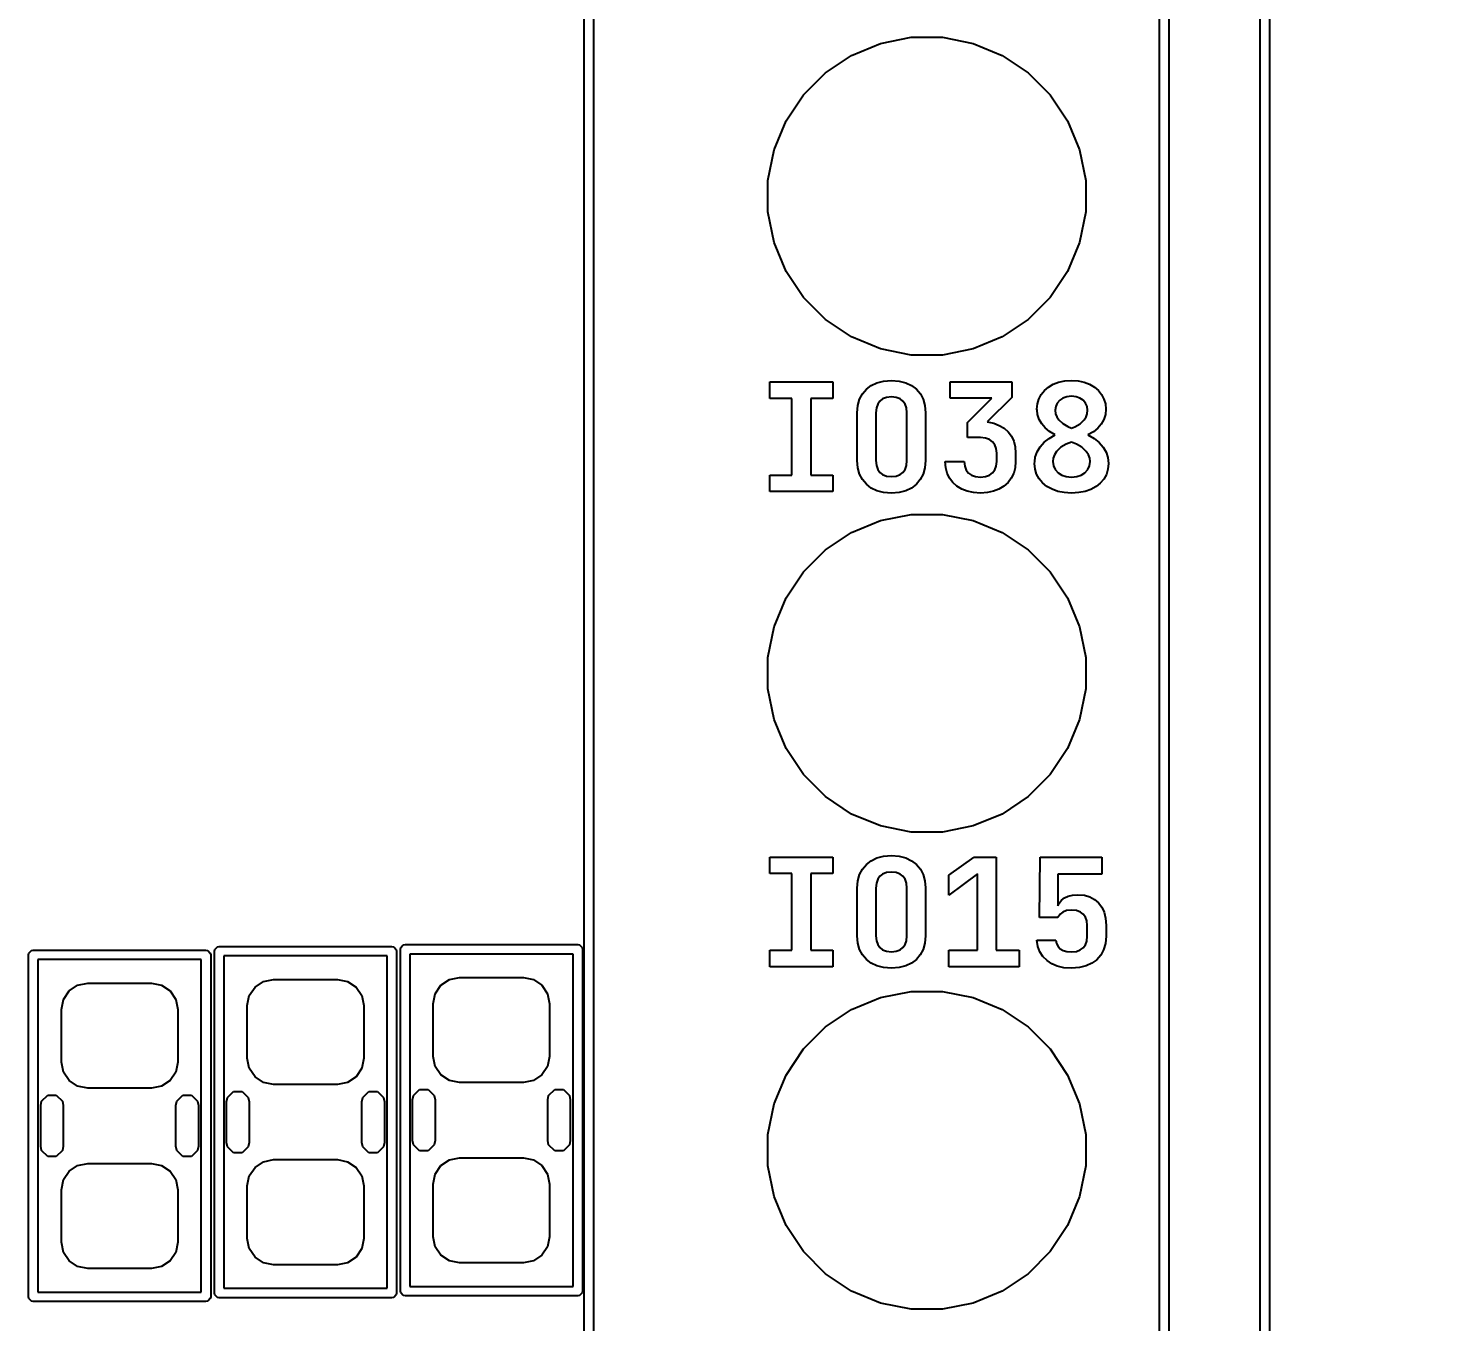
# Model space of a CAD drawing. Extents: x 100 to 191, y -173 to -30.
# Drawn here: x 158.99 to 166.58, y -83.28 to -76.39 of the extents above; entities that cross this region are included whole.
import ezdxf

# ---------------------------------------------------------------- set-up
doc = ezdxf.new("R2010")
doc.units = 0
doc.layers.get('0').update_dxf_attribs({"linetype": 'CONTINUOUS'})
doc.layers.get('Defpoints').update_dxf_attribs({"linetype": 'CONTINUOUS'})
doc.layers.add('BLACK', color=7, linetype='CONTINUOUS')
doc.dimstyles.get("Standard").update_dxf_attribs({"dimtxt": 3, "dimasz": 3, "dimexe": 0.18, "dimexo": 0.0625, "dimgap": 0.09, "dimtad": 0, "dimtih": 1, "dimtoh": 1, "dimzin": 0, "dimdsep": 46, "dimtxsty": 'Standard', "dimcen": 0.09, "dimclrd": 3, "dimclre": 3, "dimclrt": 3, "dimadec": 0, "dimazin": 0, "dimtfac": 1, "dimtofl": 0, "dimtmove": 0, "dimatfit": 3, "dimfxl": 1, "dimtolj": 1, "dimtzin": 0, "dimarcsym": 0})

# ---------------------------------------------------------------- blocks, each defined once
blk = doc.blocks.new('*D14')
at = {"color": 3, "linetype": 'Continuous', "lineweight": -2}
for p, q in [((162.437, -52.4056), (185.143, -52.417)), ((184.9615, -55.4169), (184.9359, -106.5241)), ((184.9087, -160.8113), (184.9343, -109.7041)), ((162.3812, -163.8), (185.0872, -163.8114))]:
    blk.add_line(p, q, dxfattribs=at)
at = {"color": 3, "linetype": 'Continuous'}
for points in [[(184.4615, -55.4166), (185.4615, -55.4171), (184.963, -52.4169)], [(184.4087, -160.8111), (185.4087, -160.8116), (184.9072, -163.8113)]]:
    blk.add_solid(points, dxfattribs=at)
at = {"layer": 'Defpoints', "color": 0, "linetype": 'Continuous'}
for p in [(162.3745, -52.4056), (184.963, -52.4169), (162.3187, -163.8)]:
    blk.add_point(p, dxfattribs=at)
at = {"color": 3, "linetype": 'Continuous', "insert": (184.9351, -108.1141), "char_height": 3, "attachment_point": 5}
blk.add_mtext('\\A1;111.39', dxfattribs=at)

msp = doc.modelspace()

# ---------------------------------------------------------------- linework, layer by layer
at = {"layer": 'BLACK', "linetype": 'Continuous'}
for p, q in [((165.0115, -158.241995), (165.0115, -51.75159)), ((165.0615, -51.75159), (165.0615, -158.242)), ((161.948, -96.86557), (161.948, -55.16557)), ((161.998, -55.19057), (161.998, -96.84057)), ((165.548, -96.84057), (165.548, -55.19057)), ((165.598, -55.16557), (165.598, -96.86557)), ((163.526258, -76.472171), (163.689685, -76.439663)), ((163.689685, -76.439663), (163.856315, -76.439663)), ((163.856315, -76.439663), (164.019742, -76.472171)), ((163.233766, -76.628511), (163.372313, -76.535937)), ((163.372313, -76.535937), (163.526258, -76.472171)), ((164.019742, -76.472171), (164.173687, -76.535937)), ((164.173687, -76.535937), (164.312234, -76.628511)), ((163.115941, -76.746336), (163.233766, -76.628511)), ((164.312234, -76.628511), (164.430059, -76.746336)), ((163.023367, -76.884883), (163.115941, -76.746336)), ((164.430059, -76.746336), (164.522633, -76.884883)), ((162.959601, -77.038828), (163.023367, -76.884883)), ((164.522633, -76.884883), (164.586399, -77.038828)), ((162.927093, -77.202255), (162.959601, -77.038828)), ((164.586399, -77.038828), (164.618907, -77.202255)), ((162.927093, -77.368885), (162.927093, -77.202255)), ((164.618907, -77.202255), (164.618907, -77.368885)), ((162.959601, -77.532312), (162.927093, -77.368885)), ((164.618907, -77.368885), (164.586399, -77.532312)), ((163.023367, -77.686257), (162.959601, -77.532312)), ((164.586399, -77.532312), (164.522633, -77.686257)), ((163.115941, -77.824804), (163.023367, -77.686257)), ((164.522633, -77.686257), (164.430059, -77.824804)), ((163.233766, -77.942629), (163.115941, -77.824804)), ((164.430059, -77.824804), (164.312234, -77.942629)), ((163.372313, -78.035203), (163.233766, -77.942629)), ((164.312234, -77.942629), (164.173687, -78.035203)), ((163.526258, -78.098969), (163.372313, -78.035203)), ((164.173687, -78.035203), (164.019742, -78.098969)), ((163.689685, -78.131477), (163.526258, -78.098969)), ((163.856315, -78.131477), (163.689685, -78.131477)), ((164.019742, -78.098969), (163.856315, -78.131477)), ((162.936455, -78.362714), (162.936455, -78.274741)), ((162.936455, -78.274741), (163.272262, -78.274741)), ((163.272262, -78.274741), (163.272262, -78.362714)), ((163.476697, -78.293636), (163.506894, -78.279104)), ((163.506894, -78.279104), (163.542292, -78.269977)), ((163.542292, -78.269977), (163.583989, -78.266749)), ((163.583989, -78.266749), (163.625667, -78.269976)), ((163.625667, -78.269976), (163.661054, -78.279103)), ((163.661054, -78.279103), (163.691246, -78.293634)), ((163.897287, -78.360306), (163.897287, -78.274741)), ((163.897287, -78.274741), (164.225102, -78.274741)), ((164.225102, -78.274741), (164.225102, -78.357096)), ((164.446449, -78.286745), (164.474831, -78.275886)), ((164.474831, -78.275886), (164.506875, -78.269114)), ((164.506875, -78.269114), (164.543216, -78.266749)), ((164.543216, -78.266749), (164.579557, -78.269122)), ((164.579557, -78.269122), (164.61144, -78.2759)), ((164.61144, -78.2759), (164.639529, -78.286745)), ((163.414482, -78.367141), (163.429709, -78.338417)), ((163.429709, -78.338417), (163.45086, -78.313545)), ((163.45086, -78.313545), (163.476697, -78.293636)), ((163.557687, -78.35743), (163.537648, -78.364929)), ((163.583989, -78.354688), (163.557687, -78.35743)), ((163.610268, -78.357429), (163.583989, -78.354688)), ((163.630296, -78.364928), (163.610268, -78.357429)), ((163.691246, -78.293634), (163.717083, -78.313545)), ((163.717083, -78.313545), (163.738288, -78.338425)), ((163.738288, -78.338425), (163.753522, -78.367035)), ((164.225102, -78.357096), (164.094765, -78.487433)), ((164.369504, -78.365569), (164.3821, -78.341532)), ((164.3821, -78.341532), (164.399099, -78.320269)), ((164.399099, -78.320269), (164.420362, -78.302049)), ((164.420362, -78.302049), (164.446449, -78.286745)), ((164.518419, -78.353236), (164.497924, -78.360372)), ((164.543216, -78.35071), (164.518419, -78.353236)), ((164.567981, -78.353244), (164.543216, -78.35071)), ((164.588314, -78.360386), (164.567981, -78.353244)), ((164.639529, -78.286745), (164.665369, -78.302027)), ((164.665369, -78.302027), (164.686513, -78.320245)), ((164.686513, -78.320245), (164.703494, -78.341532)), ((164.703494, -78.341532), (164.71609, -78.365569)), ((163.053986, -78.362714), (162.936455, -78.362714)), ((163.053986, -78.770476), (163.053986, -78.362714)), ((163.272262, -78.362714), (163.154731, -78.362714)), ((163.154731, -78.362714), (163.154731, -78.770476)), ((163.401692, -78.439451), (163.405017, -78.400473)), ((163.405017, -78.400473), (163.414482, -78.367141)), ((163.504215, -78.413047), (163.501634, -78.439451)), ((163.511297, -78.392578), (163.504215, -78.413047)), ((163.522397, -78.376707), (163.511297, -78.392578)), ((163.537648, -78.364929), (163.522397, -78.376707)), ((163.645546, -78.376707), (163.630296, -78.364928)), ((163.656667, -78.392581), (163.645546, -78.376707)), ((163.66376, -78.41305), (163.656667, -78.392581)), ((163.666344, -78.439451), (163.66376, -78.41305)), ((163.753522, -78.367035), (163.762972, -78.400106)), ((163.762972, -78.400106), (163.766287, -78.438648)), ((164.118774, -78.360306), (163.897287, -78.360306)), ((163.990041, -78.491411), (164.118774, -78.360306)), ((164.359313, -78.420258), (164.361908, -78.391631)), ((164.359874, -78.425876), (164.359313, -78.420258)), ((164.362158, -78.448748), (164.359874, -78.425876)), ((164.361908, -78.391631), (164.369504, -78.365569)), ((164.459571, -78.405085), (164.456848, -78.425876)), ((164.456848, -78.425876), (164.458915, -78.443875)), ((164.467477, -78.387344), (164.459571, -78.405085)), ((164.480822, -78.371892), (164.467477, -78.387344)), ((164.497924, -78.360372), (164.480822, -78.371892)), ((164.605157, -78.371892), (164.588314, -78.360386)), ((164.61827, -78.387316), (164.605157, -78.371892)), ((164.626059, -78.405058), (164.61827, -78.387316)), ((164.628747, -78.425876), (164.626059, -78.405058)), ((164.626684, -78.443884), (164.628747, -78.425876)), ((164.71609, -78.365569), (164.723686, -78.391631)), ((164.726281, -78.420258), (164.723482, -78.448778)), ((164.723686, -78.391631), (164.726281, -78.420258)), ((163.401692, -78.693704), (163.401692, -78.439451)), ((163.501634, -78.439451), (163.501634, -78.693704)), ((163.666344, -78.693704), (163.666344, -78.439451)), ((163.766287, -78.438648), (163.766287, -78.693704)), ((163.990041, -78.571393), (163.990041, -78.491411)), ((164.094765, -78.487433), (164.129343, -78.494753)), ((164.129343, -78.494753), (164.158847, -78.506222)), ((164.158847, -78.506222), (164.18404, -78.521616)), ((164.370512, -78.474672), (164.362158, -78.448748)), ((164.384473, -78.498635), (164.370512, -78.474672)), ((164.402936, -78.519732), (164.384473, -78.498635)), ((164.458915, -78.443875), (164.465081, -78.460662)), ((164.465081, -78.460662), (164.475622, -78.47665)), ((164.475622, -78.47665), (164.496868, -78.496743)), ((164.496868, -78.496743), (164.524023, -78.512209)), ((164.561606, -78.513012), (164.588697, -78.497443)), ((164.588697, -78.497443), (164.609937, -78.477034)), ((164.609937, -78.477034), (164.620513, -78.460802)), ((164.620513, -78.460802), (164.626684, -78.443884)), ((164.701505, -78.499019), (164.68323, -78.520297)), ((164.715255, -78.474838), (164.701505, -78.499019)), ((164.723482, -78.448778), (164.715255, -78.474838)), ((164.058787, -78.571393), (163.990041, -78.571393)), ((164.085128, -78.574085), (164.058787, -78.571393)), ((164.105909, -78.581543), (164.085128, -78.574085)), ((164.122368, -78.593378), (164.105909, -78.581543)), ((164.18404, -78.521616), (164.205491, -78.540999)), ((164.205491, -78.540999), (164.222858, -78.564065)), ((164.222858, -78.564065), (164.235397, -78.590251)), ((164.397644, -78.596008), (164.42408, -78.575096)), ((164.426537, -78.539181), (164.402936, -78.519732)), ((164.42408, -78.575096), (164.456045, -78.556981)), ((164.456045, -78.556981), (164.426537, -78.539181)), ((164.524023, -78.512209), (164.543216, -78.520201)), ((164.543216, -78.520201), (164.561606, -78.513012)), ((164.659774, -78.539615), (164.630352, -78.556981)), ((164.630352, -78.556981), (164.663873, -78.576217)), ((164.68323, -78.520297), (164.659774, -78.539615)), ((164.663873, -78.576217), (164.690616, -78.597679)), ((164.134713, -78.609375), (164.122368, -78.593378)), ((164.1424, -78.629365), (164.134713, -78.609375)), ((164.145155, -78.654516), (164.1424, -78.629365)), ((164.145155, -78.69852), (164.145155, -78.654516)), ((164.235397, -78.590251), (164.243179, -78.620144)), ((164.243179, -78.620144), (164.2459, -78.654516)), ((164.2459, -78.654516), (164.2459, -78.69852)), ((164.349838, -78.676056), (164.359643, -78.646839)), ((164.359643, -78.646839), (164.376098, -78.619759)), ((164.376098, -78.619759), (164.397644, -78.596008)), ((164.452704, -78.662123), (164.446209, -78.679717)), ((164.464036, -78.644536), (164.452704, -78.662123)), ((164.486685, -78.622556), (164.464036, -78.644536)), ((164.515229, -78.606569), (164.486685, -78.622556)), ((164.543216, -78.594564), (164.515229, -78.606569)), ((164.5704, -78.605766), (164.543216, -78.594564)), ((164.599017, -78.622359), (164.5704, -78.605766)), ((164.621942, -78.644536), (164.599017, -78.622359)), ((164.633503, -78.662161), (164.621942, -78.644536)), ((164.640159, -78.680018), (164.633503, -78.662161)), ((164.690616, -78.597679), (164.711485, -78.621365)), ((164.711485, -78.621365), (164.727316, -78.648344)), ((164.727316, -78.648344), (164.736713, -78.677051)), ((163.405017, -78.732682), (163.401692, -78.693704)), ((163.414481, -78.76602), (163.405017, -78.732682)), ((163.501634, -78.693704), (163.504215, -78.720132)), ((163.504215, -78.720132), (163.511298, -78.740611)), ((163.656665, -78.740609), (163.66376, -78.720129)), ((163.66376, -78.720129), (163.666344, -78.693704)), ((163.76296, -78.73268), (163.75349, -78.766017)), ((163.766287, -78.693704), (163.76296, -78.73268)), ((163.873623, -78.731967), (163.870906, -78.69852)), ((163.870906, -78.69852), (163.971651, -78.69852)), ((163.881429, -78.761307), (163.873623, -78.731967)), ((163.971651, -78.69852), (163.974406, -78.723671)), ((163.974406, -78.723671), (163.982093, -78.743661)), ((164.134925, -78.743069), (164.142468, -78.723169)), ((164.142468, -78.723169), (164.145155, -78.69852)), ((164.243179, -78.731966), (164.235362, -78.761305)), ((164.2459, -78.69852), (164.243179, -78.731966)), ((164.346506, -78.708117), (164.347587, -78.697718)), ((164.349355, -78.738762), (164.346506, -78.708117)), ((164.347587, -78.697718), (164.349838, -78.676056)), ((164.357634, -78.766119), (164.349355, -78.738762)), ((164.446209, -78.679717), (164.444076, -78.697718)), ((164.444076, -78.697718), (164.447232, -78.720947)), ((164.447232, -78.720947), (164.456422, -78.740781)), ((164.630043, -78.740797), (164.639221, -78.721217)), ((164.639221, -78.721217), (164.642356, -78.69852)), ((164.642356, -78.69852), (164.640159, -78.680018)), ((164.737022, -78.739295), (164.728717, -78.766907)), ((164.736713, -78.677051), (164.739891, -78.708117)), ((164.739891, -78.708117), (164.737022, -78.739295)), ((162.936455, -78.858415), (162.936455, -78.770476)), ((162.936455, -78.770476), (163.053986, -78.770476)), ((163.154731, -78.770476), (163.272262, -78.770476)), ((163.272262, -78.770476), (163.272262, -78.858415)), ((163.429708, -78.794757), (163.414481, -78.76602)), ((163.45086, -78.819645), (163.429708, -78.794757)), ((163.511298, -78.740611), (163.522397, -78.756483)), ((163.522397, -78.756483), (163.537645, -78.768241)), ((163.537645, -78.768241), (163.557684, -78.775729)), ((163.557684, -78.775729), (163.583989, -78.778467)), ((163.583989, -78.778467), (163.610271, -78.775729)), ((163.610271, -78.775729), (163.630299, -78.768242)), ((163.630299, -78.768242), (163.645546, -78.756483)), ((163.645546, -78.756483), (163.656665, -78.740609)), ((163.738252, -78.794754), (163.717083, -78.819645)), ((163.75349, -78.766017), (163.738252, -78.794754)), ((163.894077, -78.787261), (163.881429, -78.761307)), ((163.911496, -78.810307), (163.894077, -78.787261)), ((163.933051, -78.829693), (163.911496, -78.810307)), ((163.982093, -78.743661), (163.994438, -78.759658)), ((163.994438, -78.759658), (164.010912, -78.77146)), ((164.010912, -78.77146), (164.031924, -78.778934)), ((164.031924, -78.778934), (164.058787, -78.781643)), ((164.058787, -78.781643), (164.085635, -78.778883)), ((164.085635, -78.778883), (164.106503, -78.771281)), ((164.106503, -78.771281), (164.122752, -78.759274)), ((164.122752, -78.759274), (164.134925, -78.743069)), ((164.205273, -78.810276), (164.183589, -78.829665)), ((164.222694, -78.787261), (164.205273, -78.810276)), ((164.235362, -78.761305), (164.222694, -78.787261)), ((164.371282, -78.790855), (164.357634, -78.766119)), ((164.389638, -78.812545), (164.371282, -78.790855)), ((164.412369, -78.831039), (164.389638, -78.812545)), ((164.456422, -78.740781), (164.472028, -78.758088)), ((164.472028, -78.758088), (164.491854, -78.770924)), ((164.491854, -78.770924), (164.515271, -78.778851)), ((164.515271, -78.778851), (164.543216, -78.781643)), ((164.543216, -78.781643), (164.571138, -78.778851)), ((164.571138, -78.778851), (164.594544, -78.770925)), ((164.594544, -78.770925), (164.614369, -78.758088)), ((164.614369, -78.758088), (164.630043, -78.740797)), ((164.696735, -78.813295), (164.674017, -78.831648)), ((164.71508, -78.791658), (164.696735, -78.813295)), ((164.728717, -78.766907), (164.71508, -78.791658)), ((163.272262, -78.858415), (162.936455, -78.858415)), ((163.476695, -78.839538), (163.45086, -78.819645)), ((163.506891, -78.854059), (163.476695, -78.839538)), ((163.54229, -78.863181), (163.506891, -78.854059)), ((163.583989, -78.866406), (163.54229, -78.863181)), ((163.62567, -78.863181), (163.583989, -78.866406)), ((163.661057, -78.854061), (163.62567, -78.863181)), ((163.691248, -78.83954), (163.661057, -78.854061)), ((163.717083, -78.819645), (163.691248, -78.83954)), ((163.959228, -78.845642), (163.933051, -78.829693)), ((163.987914, -78.856896), (163.959228, -78.845642)), ((164.020596, -78.863938), (163.987914, -78.856896)), ((164.057984, -78.866406), (164.020596, -78.863938)), ((164.095373, -78.863944), (164.057984, -78.866406)), ((164.128191, -78.856908), (164.095373, -78.863944)), ((164.157124, -78.845642), (164.128191, -78.856908)), ((164.183589, -78.829665), (164.157124, -78.845642)), ((164.440063, -78.846445), (164.412369, -78.831039)), ((164.470006, -78.857244), (164.440063, -78.846445)), ((164.504156, -78.864026), (164.470006, -78.857244)), ((164.543216, -78.866406), (164.504156, -78.864026)), ((164.582272, -78.864069), (164.543216, -78.866406)), ((164.616412, -78.857415), (164.582272, -78.864069)), ((164.646334, -78.846829), (164.616412, -78.857415)), ((164.674017, -78.831648), (164.646334, -78.846829)), ((163.372313, -79.075937), (163.526258, -79.012171)), ((163.526258, -79.012171), (163.689685, -78.979663)), ((163.689685, -78.979663), (163.856315, -78.979663)), ((163.856315, -78.979663), (164.019742, -79.012171)), ((164.019742, -79.012171), (164.173687, -79.075937)), ((163.233766, -79.168511), (163.372313, -79.075937)), ((164.173687, -79.075937), (164.312234, -79.168511)), ((163.115941, -79.286336), (163.233766, -79.168511)), ((164.312234, -79.168511), (164.430059, -79.286336)), ((163.023367, -79.424883), (163.115941, -79.286336)), ((164.430059, -79.286336), (164.522633, -79.424883)), ((162.959601, -79.578828), (163.023367, -79.424883)), ((164.522633, -79.424883), (164.586399, -79.578828)), ((162.927093, -79.742255), (162.959601, -79.578828)), ((164.586399, -79.578828), (164.618907, -79.742255)), ((162.927093, -79.908885), (162.927093, -79.742255)), ((164.618907, -79.742255), (164.618907, -79.908885)), ((162.959601, -80.072312), (162.927093, -79.908885)), ((164.618907, -79.908885), (164.586399, -80.072312)), ((163.023367, -80.226257), (162.959601, -80.072312)), ((164.586399, -80.072312), (164.522633, -80.226257)), ((163.115941, -80.364804), (163.023367, -80.226257)), ((164.522633, -80.226257), (164.430059, -80.364804)), ((163.233766, -80.482629), (163.115941, -80.364804)), ((164.430059, -80.364804), (164.312234, -80.482629)), ((163.372313, -80.575203), (163.233766, -80.482629)), ((164.312234, -80.482629), (164.173687, -80.575203)), ((163.526258, -80.638969), (163.372313, -80.575203)), ((164.173687, -80.575203), (164.019742, -80.638969)), ((163.689685, -80.671477), (163.526258, -80.638969)), ((163.856315, -80.671477), (163.689685, -80.671477)), ((164.019742, -80.638969), (163.856315, -80.671477)), ((162.936455, -80.892714), (162.936455, -80.804741)), ((162.936455, -80.804741), (163.272262, -80.804741)), ((163.272262, -80.804741), (163.272262, -80.892714)), ((163.429709, -80.868417), (163.45086, -80.843545)), ((163.45086, -80.843545), (163.476697, -80.823636)), ((163.476697, -80.823636), (163.506894, -80.809104)), ((163.506894, -80.809104), (163.542292, -80.799977)), ((163.542292, -80.799977), (163.583989, -80.796749)), ((163.583989, -80.796749), (163.625667, -80.799976)), ((163.625667, -80.799976), (163.661054, -80.809103)), ((163.661054, -80.809103), (163.691246, -80.823634)), ((163.691246, -80.823634), (163.717083, -80.843545)), ((163.717083, -80.843545), (163.738288, -80.868425)), ((163.890099, -80.901508), (164.024414, -80.804741)), ((164.024414, -80.804741), (164.142747, -80.804741)), ((164.142747, -80.804741), (164.142747, -81.300476)), ((164.372888, -81.12617), (164.376901, -80.804741)), ((164.376901, -80.804741), (164.705518, -80.804741)), ((164.705518, -80.804741), (164.705518, -80.895087)), ((163.053986, -80.892714), (162.936455, -80.892714)), ((163.053986, -81.300476), (163.053986, -80.892714)), ((163.272262, -80.892714), (163.154731, -80.892714)), ((163.154731, -80.892714), (163.154731, -81.300476)), ((163.401692, -80.969451), (163.405017, -80.930473)), ((163.405017, -80.930473), (163.414482, -80.897141)), ((163.414482, -80.897141), (163.429709, -80.868417)), ((163.511297, -80.922578), (163.504215, -80.943047)), ((163.522397, -80.906707), (163.511297, -80.922578)), ((163.537648, -80.894929), (163.522397, -80.906707)), ((163.557687, -80.88743), (163.537648, -80.894929)), ((163.583989, -80.884688), (163.557687, -80.88743)), ((163.610268, -80.887429), (163.583989, -80.884688)), ((163.630296, -80.894928), (163.610268, -80.887429)), ((163.645546, -80.906707), (163.630296, -80.894928)), ((163.656667, -80.922581), (163.645546, -80.906707)), ((163.66376, -80.94305), (163.656667, -80.922581)), ((163.738288, -80.868425), (163.753522, -80.897035)), ((163.753522, -80.897035), (163.762972, -80.930106)), ((163.762972, -80.930106), (163.766287, -80.968648)), ((164.042804, -80.893482), (163.890099, -81.007034)), ((163.890099, -81.007034), (163.890099, -80.901508)), ((164.042804, -81.300476), (164.042804, -80.893482)), ((164.47126, -80.895087), (164.469655, -81.064613)), ((164.705518, -80.895087), (164.47126, -80.895087)), ((163.401692, -81.223704), (163.401692, -80.969451)), ((163.504215, -80.943047), (163.501634, -80.969451)), ((163.501634, -80.969451), (163.501634, -81.223704)), ((163.666344, -80.969451), (163.66376, -80.94305)), ((163.666344, -81.223704), (163.666344, -80.969451)), ((163.766287, -80.968648), (163.766287, -81.223704)), ((164.506819, -81.021027), (164.525844, -81.012692)), ((164.525844, -81.012692), (164.548884, -81.007348)), ((164.548884, -81.007348), (164.576786, -81.005429)), ((164.576786, -81.005429), (164.611921, -81.008058)), ((164.611921, -81.008058), (164.641422, -81.016264)), ((164.641422, -81.016264), (164.666361, -81.029613)), ((164.469655, -81.064613), (164.47126, -81.064613)), ((164.47126, -81.064613), (164.478677, -81.047472)), ((164.478677, -81.047472), (164.490334, -81.033069)), ((164.490334, -81.033069), (164.506819, -81.021027)), ((164.51722, -81.089706), (164.497588, -81.097243)), ((164.542413, -81.086981), (164.51722, -81.089706)), ((164.569832, -81.089705), (164.542413, -81.086981)), ((164.590478, -81.097098), (164.569832, -81.089705)), ((164.666361, -81.029613), (164.687512, -81.048211)), ((164.687512, -81.048211), (164.704155, -81.070964)), ((164.704155, -81.070964), (164.716467, -81.09812)), ((164.470457, -81.12617), (164.372888, -81.12617)), ((164.482236, -81.109239), (164.470457, -81.12617)), ((164.497588, -81.097243), (164.482236, -81.109239)), ((164.605959, -81.108582), (164.590478, -81.097098)), ((164.617352, -81.124199), (164.605959, -81.108582)), ((164.624542, -81.144042), (164.617352, -81.124199)), ((164.627141, -81.169336), (164.624542, -81.144042)), ((164.627141, -81.226112), (164.627141, -81.169336)), ((164.716467, -81.09812), (164.724293, -81.130545)), ((164.724293, -81.130545), (164.727084, -81.169336)), ((164.727084, -81.169336), (164.727084, -81.226112)), ((163.405017, -81.262682), (163.401692, -81.223704)), ((163.501634, -81.223704), (163.504215, -81.250132)), ((163.66376, -81.250129), (163.666344, -81.223704)), ((163.766287, -81.223704), (163.76296, -81.26268)), ((164.624481, -81.251895), (164.627141, -81.226112)), ((164.727084, -81.226112), (164.72374, -81.265109)), ((158.9895, -81.32557), (158.991403, -81.316003)), ((158.991403, -81.316003), (159.004933, -81.302473)), ((159.004933, -81.302473), (159.0145, -81.30057)), ((159.0145, -81.30057), (159.9345, -81.30057)), ((159.9345, -81.30057), (159.944067, -81.302473)), ((159.944067, -81.302473), (159.957597, -81.316003)), ((159.957597, -81.316003), (159.9595, -81.32557)), ((159.9795, -81.30557), (159.981403, -81.296003)), ((159.9795, -83.12557), (159.9795, -81.30557)), ((159.981403, -81.296003), (159.994933, -81.282473)), ((159.994933, -81.282473), (160.0045, -81.28057)), ((160.0045, -81.28057), (160.9245, -81.28057)), ((160.9245, -81.28057), (160.934067, -81.282473)), ((160.934067, -81.282473), (160.947597, -81.296003)), ((160.947597, -81.296003), (160.9495, -81.30557)), ((160.9495, -81.30557), (160.9495, -83.12557)), ((160.9695, -81.29557), (160.971403, -81.286003)), ((160.9695, -83.11557), (160.9695, -81.29557)), ((160.971403, -81.286003), (160.984933, -81.272473)), ((160.984933, -81.272473), (160.9945, -81.27057)), ((160.9945, -81.27057), (161.9145, -81.27057)), ((161.0195, -81.32057), (161.0195, -83.09057)), ((161.8895, -81.32057), (161.0195, -81.32057)), ((161.8895, -83.09057), (161.8895, -81.32057)), ((161.9145, -81.27057), (161.924067, -81.272473)), ((161.924067, -81.272473), (161.937597, -81.286003)), ((161.937597, -81.286003), (161.9395, -81.29557)), ((161.9395, -81.29557), (161.9395, -83.11557)), ((162.936455, -81.388415), (162.936455, -81.300476)), ((162.936455, -81.300476), (163.053986, -81.300476)), ((163.154731, -81.300476), (163.272262, -81.300476)), ((163.272262, -81.300476), (163.272262, -81.388415)), ((163.414481, -81.29602), (163.405017, -81.262682)), ((163.429708, -81.324757), (163.414481, -81.29602)), ((163.504215, -81.250132), (163.511298, -81.270611)), ((163.511298, -81.270611), (163.522397, -81.286483)), ((163.522397, -81.286483), (163.537645, -81.298241)), ((163.537645, -81.298241), (163.557684, -81.305729)), ((163.557684, -81.305729), (163.583989, -81.308467)), ((163.583989, -81.308467), (163.610271, -81.305729)), ((163.610271, -81.305729), (163.630299, -81.298242)), ((163.630299, -81.298242), (163.645546, -81.286483)), ((163.645546, -81.286483), (163.656665, -81.270609)), ((163.656665, -81.270609), (163.66376, -81.250129)), ((163.75349, -81.296017), (163.738252, -81.324754)), ((163.76296, -81.26268), (163.75349, -81.296017)), ((163.890901, -81.388415), (163.890901, -81.300476)), ((163.890901, -81.300476), (164.042804, -81.300476)), ((164.142747, -81.300476), (164.265058, -81.300476)), ((164.265058, -81.300476), (164.265058, -81.388415)), ((164.364685, -81.279959), (164.359313, -81.246108)), ((164.359313, -81.246108), (164.459256, -81.246108)), ((164.375431, -81.309048), (164.364685, -81.279959)), ((164.391392, -81.334216), (164.375431, -81.309048)), ((164.459256, -81.246108), (164.46351, -81.26477)), ((164.46351, -81.26477), (164.471598, -81.280002)), ((164.471598, -81.280002), (164.483613, -81.292485)), ((164.483613, -81.292485), (164.498644, -81.301412)), ((164.498644, -81.301412), (164.517868, -81.307169)), ((164.517868, -81.307169), (164.542413, -81.30927)), ((164.542413, -81.30927), (164.569289, -81.306573)), ((164.569289, -81.306573), (164.589842, -81.299202)), ((164.589842, -81.299202), (164.605541, -81.287669)), ((164.605541, -81.287669), (164.617144, -81.271982)), ((164.617144, -81.271982), (164.624481, -81.251895)), ((164.714252, -81.298215), (164.699028, -81.326526)), ((164.72374, -81.265109), (164.714252, -81.298215)), ((158.9895, -83.14557), (158.9895, -81.32557)), ((159.0395, -81.35057), (159.0395, -83.12057)), ((159.9095, -81.35057), (159.0395, -81.35057)), ((159.9095, -83.12057), (159.9095, -81.35057)), ((159.9595, -81.32557), (159.9595, -83.14557)), ((160.0295, -81.33057), (160.0295, -83.10057)), ((160.8995, -81.33057), (160.0295, -81.33057)), ((160.8995, -83.10057), (160.8995, -81.33057)), ((163.272262, -81.388415), (162.936455, -81.388415)), ((163.45086, -81.349645), (163.429708, -81.324757)), ((163.476695, -81.369538), (163.45086, -81.349645)), ((163.506891, -81.384059), (163.476695, -81.369538)), ((163.54229, -81.393181), (163.506891, -81.384059)), ((163.583989, -81.396406), (163.54229, -81.393181)), ((163.62567, -81.393181), (163.583989, -81.396406)), ((163.661057, -81.384061), (163.62567, -81.393181)), ((163.691248, -81.36954), (163.661057, -81.384061)), ((163.717083, -81.349645), (163.691248, -81.36954)), ((163.738252, -81.324754), (163.717083, -81.349645)), ((164.265058, -81.388415), (163.890901, -81.388415)), ((164.412879, -81.356031), (164.391392, -81.334216)), ((164.43816, -81.373098), (164.412879, -81.356031)), ((164.46763, -81.385668), (164.43816, -81.373098)), ((164.50206, -81.3936), (164.46763, -81.385668)), ((164.542413, -81.396406), (164.50206, -81.3936)), ((164.585487, -81.393217), (164.542413, -81.396406)), ((164.621678, -81.384249), (164.585487, -81.393217)), ((164.652177, -81.37008), (164.621678, -81.384249)), ((164.677915, -81.350831), (164.652177, -81.37008)), ((164.699028, -81.326526), (164.677915, -81.350831)), ((160.195505, -81.496575), (160.240924, -81.466227)), ((160.195505, -81.496575), (160.240924, -81.466227)), ((160.240924, -81.466227), (160.2945, -81.45557)), ((160.240924, -81.466227), (160.2945, -81.45557)), ((160.2945, -81.45557), (160.6345, -81.45557)), ((160.2945, -81.45557), (160.6345, -81.45557)), ((160.6345, -81.45557), (160.688076, -81.466227)), ((160.6345, -81.45557), (160.688076, -81.466227)), ((160.688076, -81.466227), (160.733495, -81.496575)), ((160.688076, -81.466227), (160.733495, -81.496575)), ((161.185505, -81.486575), (161.230924, -81.456227)), ((161.185505, -81.486575), (161.230924, -81.456227)), ((161.230924, -81.456227), (161.2845, -81.44557)), ((161.230924, -81.456227), (161.2845, -81.44557)), ((161.2845, -81.44557), (161.6245, -81.44557)), ((161.2845, -81.44557), (161.6245, -81.44557)), ((161.6245, -81.44557), (161.678076, -81.456227)), ((161.6245, -81.44557), (161.678076, -81.456227)), ((161.678076, -81.456227), (161.723495, -81.486575)), ((161.678076, -81.456227), (161.723495, -81.486575)), ((159.175157, -81.561994), (159.205505, -81.516575)), ((159.175157, -81.561994), (159.205505, -81.516575)), ((159.205505, -81.516575), (159.250924, -81.486227)), ((159.205505, -81.516575), (159.250924, -81.486227)), ((159.250924, -81.486227), (159.3045, -81.47557)), ((159.250924, -81.486227), (159.3045, -81.47557)), ((159.3045, -81.47557), (159.6445, -81.47557)), ((159.3045, -81.47557), (159.6445, -81.47557)), ((159.6445, -81.47557), (159.698076, -81.486227)), ((159.6445, -81.47557), (159.698076, -81.486227)), ((159.698076, -81.486227), (159.743495, -81.516575)), ((159.698076, -81.486227), (159.743495, -81.516575)), ((159.743495, -81.516575), (159.773843, -81.561994)), ((159.743495, -81.516575), (159.773843, -81.561994)), ((160.1545, -81.59557), (160.165157, -81.541994)), ((160.1545, -81.59557), (160.165157, -81.541994)), ((160.165157, -81.541994), (160.195505, -81.496575)), ((160.165157, -81.541994), (160.195505, -81.496575)), ((160.733495, -81.496575), (160.763843, -81.541994)), ((160.733495, -81.496575), (160.763843, -81.541994)), ((160.763843, -81.541994), (160.7745, -81.59557)), ((160.763843, -81.541994), (160.7745, -81.59557)), ((161.1445, -81.58557), (161.155157, -81.531994)), ((161.1445, -81.58557), (161.155157, -81.531994)), ((161.155157, -81.531994), (161.185505, -81.486575)), ((161.155157, -81.531994), (161.185505, -81.486575)), ((161.723495, -81.486575), (161.753843, -81.531994)), ((161.723495, -81.486575), (161.753843, -81.531994)), ((161.753843, -81.531994), (161.7645, -81.58557)), ((161.753843, -81.531994), (161.7645, -81.58557)), ((163.526258, -81.552171), (163.689685, -81.519663)), ((163.689685, -81.519663), (163.856315, -81.519663)), ((163.856315, -81.519663), (164.019742, -81.552171)), ((159.1645, -81.61557), (159.175157, -81.561994)), ((159.1645, -81.61557), (159.175157, -81.561994)), ((159.1645, -81.89557), (159.1645, -81.61557)), ((159.1645, -81.89557), (159.1645, -81.61557)), ((159.773843, -81.561994), (159.7845, -81.61557)), ((159.773843, -81.561994), (159.7845, -81.61557)), ((159.7845, -81.61557), (159.7845, -81.89557)), ((159.7845, -81.61557), (159.7845, -81.89557)), ((160.1545, -81.87557), (160.1545, -81.59557)), ((160.1545, -81.87557), (160.1545, -81.59557)), ((160.7745, -81.59557), (160.7745, -81.87557)), ((160.7745, -81.59557), (160.7745, -81.87557)), ((161.1445, -81.86557), (161.1445, -81.58557)), ((161.1445, -81.86557), (161.1445, -81.58557)), ((161.7645, -81.58557), (161.7645, -81.86557)), ((161.7645, -81.58557), (161.7645, -81.86557)), ((163.233766, -81.708511), (163.372313, -81.615937)), ((163.372313, -81.615937), (163.526258, -81.552171)), ((164.019742, -81.552171), (164.173687, -81.615937)), ((164.173687, -81.615937), (164.312234, -81.708511)), ((163.115941, -81.826336), (163.233766, -81.708511)), ((164.312234, -81.708511), (164.430059, -81.826336)), ((163.023367, -81.964883), (163.115941, -81.826336)), ((164.430059, -81.826336), (164.522633, -81.964883)), ((159.175157, -81.949146), (159.1645, -81.89557)), ((159.175157, -81.949146), (159.1645, -81.89557)), ((159.7845, -81.89557), (159.773843, -81.949146)), ((159.7845, -81.89557), (159.773843, -81.949146)), ((160.165157, -81.929146), (160.1545, -81.87557)), ((160.165157, -81.929146), (160.1545, -81.87557)), ((160.7745, -81.87557), (160.763843, -81.929146)), ((160.7745, -81.87557), (160.763843, -81.929146)), ((161.155157, -81.919146), (161.1445, -81.86557)), ((161.155157, -81.919146), (161.1445, -81.86557)), ((161.185505, -81.964565), (161.155157, -81.919146)), ((161.185505, -81.964565), (161.155157, -81.919146)), ((161.753843, -81.919146), (161.723495, -81.964565)), ((161.753843, -81.919146), (161.723495, -81.964565)), ((161.7645, -81.86557), (161.753843, -81.919146)), ((161.7645, -81.86557), (161.753843, -81.919146)), ((159.205505, -81.994565), (159.175157, -81.949146)), ((159.205505, -81.994565), (159.175157, -81.949146)), ((159.250924, -82.024913), (159.205505, -81.994565)), ((159.250924, -82.024913), (159.205505, -81.994565)), ((159.743495, -81.994565), (159.698076, -82.024913)), ((159.743495, -81.994565), (159.698076, -82.024913)), ((159.773843, -81.949146), (159.743495, -81.994565)), ((159.773843, -81.949146), (159.743495, -81.994565)), ((160.195505, -81.974565), (160.165157, -81.929146)), ((160.195505, -81.974565), (160.165157, -81.929146)), ((160.240924, -82.004913), (160.195505, -81.974565)), ((160.240924, -82.004913), (160.195505, -81.974565)), ((160.733495, -81.974565), (160.688076, -82.004913)), ((160.733495, -81.974565), (160.688076, -82.004913)), ((160.763843, -81.929146), (160.733495, -81.974565)), ((160.763843, -81.929146), (160.733495, -81.974565)), ((161.230924, -81.994913), (161.185505, -81.964565)), ((161.230924, -81.994913), (161.185505, -81.964565)), ((161.2845, -82.00557), (161.230924, -81.994913)), ((161.2845, -82.00557), (161.230924, -81.994913)), ((161.678076, -81.994913), (161.6245, -82.00557)), ((161.678076, -81.994913), (161.6245, -82.00557)), ((161.723495, -81.964565), (161.678076, -81.994913)), ((161.723495, -81.964565), (161.678076, -81.994913)), ((162.959601, -82.118828), (163.023367, -81.964883)), ((164.522633, -81.964883), (164.586399, -82.118828)), ((159.059067, -82.104773), (159.091539, -82.072301)), ((159.091539, -82.072301), (159.137461, -82.072301)), ((159.137461, -82.072301), (159.169933, -82.104773)), ((159.3045, -82.03557), (159.250924, -82.024913)), ((159.3045, -82.03557), (159.250924, -82.024913)), ((159.6445, -82.03557), (159.3045, -82.03557)), ((159.6445, -82.03557), (159.3045, -82.03557)), ((159.698076, -82.024913), (159.6445, -82.03557)), ((159.698076, -82.024913), (159.6445, -82.03557)), ((159.779067, -82.104773), (159.811539, -82.072301)), ((159.811539, -82.072301), (159.857461, -82.072301)), ((159.857461, -82.072301), (159.889933, -82.104773)), ((160.049067, -82.084773), (160.081539, -82.052301)), ((160.081539, -82.052301), (160.127461, -82.052301)), ((160.127461, -82.052301), (160.159933, -82.084773)), ((160.2945, -82.01557), (160.240924, -82.004913)), ((160.2945, -82.01557), (160.240924, -82.004913)), ((160.6345, -82.01557), (160.2945, -82.01557)), ((160.6345, -82.01557), (160.2945, -82.01557)), ((160.688076, -82.004913), (160.6345, -82.01557)), ((160.688076, -82.004913), (160.6345, -82.01557)), ((160.769067, -82.084773), (160.801539, -82.052301)), ((160.801539, -82.052301), (160.847461, -82.052301)), ((160.847461, -82.052301), (160.879933, -82.084773)), ((161.0345, -82.097734), (161.039067, -82.074773)), ((161.039067, -82.074773), (161.071539, -82.042301)), ((161.071539, -82.042301), (161.117461, -82.042301)), ((161.117461, -82.042301), (161.149933, -82.074773)), ((161.149933, -82.074773), (161.1545, -82.097734)), ((161.6245, -82.00557), (161.2845, -82.00557)), ((161.6245, -82.00557), (161.2845, -82.00557)), ((161.7545, -82.097734), (161.759067, -82.074773)), ((161.759067, -82.074773), (161.791539, -82.042301)), ((161.791539, -82.042301), (161.837461, -82.042301)), ((161.837461, -82.042301), (161.869933, -82.074773)), ((161.869933, -82.074773), (161.8745, -82.097734)), ((159.0545, -82.127734), (159.059067, -82.104773)), ((159.0545, -82.343406), (159.0545, -82.127734)), ((159.169933, -82.104773), (159.1745, -82.127734)), ((159.1745, -82.127734), (159.1745, -82.343406)), ((159.7745, -82.127734), (159.779067, -82.104773)), ((159.7745, -82.343406), (159.7745, -82.127734)), ((159.889933, -82.104773), (159.8945, -82.127734)), ((159.8945, -82.127734), (159.8945, -82.343406)), ((160.0445, -82.107734), (160.049067, -82.084773)), ((160.0445, -82.323406), (160.0445, -82.107734)), ((160.159933, -82.084773), (160.1645, -82.107734)), ((160.1645, -82.107734), (160.1645, -82.323406)), ((160.7645, -82.107734), (160.769067, -82.084773)), ((160.7645, -82.323406), (160.7645, -82.107734)), ((160.879933, -82.084773), (160.8845, -82.107734)), ((160.8845, -82.107734), (160.8845, -82.323406)), ((161.0345, -82.313406), (161.0345, -82.097734)), ((161.1545, -82.097734), (161.1545, -82.313406)), ((161.7545, -82.313406), (161.7545, -82.097734)), ((161.8745, -82.097734), (161.8745, -82.313406)), ((162.927093, -82.282255), (162.959601, -82.118828)), ((164.586399, -82.118828), (164.618907, -82.282255)), ((162.927093, -82.448885), (162.927093, -82.282255)), ((164.618907, -82.282255), (164.618907, -82.448885)), ((159.059067, -82.366367), (159.0545, -82.343406)), ((159.091539, -82.398839), (159.059067, -82.366367)), ((159.169933, -82.366367), (159.137461, -82.398839)), ((159.1745, -82.343406), (159.169933, -82.366367)), ((159.779067, -82.366367), (159.7745, -82.343406)), ((159.811539, -82.398839), (159.779067, -82.366367)), ((159.889933, -82.366367), (159.857461, -82.398839)), ((159.8945, -82.343406), (159.889933, -82.366367)), ((160.049067, -82.346367), (160.0445, -82.323406)), ((160.081539, -82.378839), (160.049067, -82.346367)), ((160.127461, -82.378839), (160.081539, -82.378839)), ((160.159933, -82.346367), (160.127461, -82.378839)), ((160.1645, -82.323406), (160.159933, -82.346367)), ((160.769067, -82.346367), (160.7645, -82.323406)), ((160.801539, -82.378839), (160.769067, -82.346367)), ((160.847461, -82.378839), (160.801539, -82.378839)), ((160.879933, -82.346367), (160.847461, -82.378839)), ((160.8845, -82.323406), (160.879933, -82.346367)), ((161.039067, -82.336367), (161.0345, -82.313406)), ((161.071539, -82.368839), (161.039067, -82.336367)), ((161.117461, -82.368839), (161.071539, -82.368839)), ((161.149933, -82.336367), (161.117461, -82.368839)), ((161.1545, -82.313406), (161.149933, -82.336367)), ((161.759067, -82.336367), (161.7545, -82.313406)), ((161.791539, -82.368839), (161.759067, -82.336367)), ((161.837461, -82.368839), (161.791539, -82.368839)), ((161.869933, -82.336367), (161.837461, -82.368839)), ((161.8745, -82.313406), (161.869933, -82.336367)), ((159.137461, -82.398839), (159.091539, -82.398839)), ((159.205505, -82.476575), (159.250924, -82.446227)), ((159.205505, -82.476575), (159.250924, -82.446227)), ((159.250924, -82.446227), (159.3045, -82.43557)), ((159.250924, -82.446227), (159.3045, -82.43557)), ((159.3045, -82.43557), (159.6445, -82.43557)), ((159.3045, -82.43557), (159.6445, -82.43557)), ((159.6445, -82.43557), (159.698076, -82.446227)), ((159.6445, -82.43557), (159.698076, -82.446227)), ((159.698076, -82.446227), (159.743495, -82.476575)), ((159.698076, -82.446227), (159.743495, -82.476575)), ((159.857461, -82.398839), (159.811539, -82.398839)), ((160.165157, -82.501994), (160.195505, -82.456575)), ((160.165157, -82.501994), (160.195505, -82.456575)), ((160.195505, -82.456575), (160.240924, -82.426227)), ((160.195505, -82.456575), (160.240924, -82.426227)), ((160.240924, -82.426227), (160.2945, -82.41557)), ((160.240924, -82.426227), (160.2945, -82.41557)), ((160.2945, -82.41557), (160.6345, -82.41557)), ((160.2945, -82.41557), (160.6345, -82.41557)), ((160.6345, -82.41557), (160.688076, -82.426227)), ((160.6345, -82.41557), (160.688076, -82.426227)), ((160.688076, -82.426227), (160.733495, -82.456575)), ((160.688076, -82.426227), (160.733495, -82.456575)), ((160.733495, -82.456575), (160.763843, -82.501994)), ((160.733495, -82.456575), (160.763843, -82.501994)), ((161.155157, -82.491994), (161.185505, -82.446575)), ((161.155157, -82.491994), (161.185505, -82.446575)), ((161.185505, -82.446575), (161.230924, -82.416227)), ((161.185505, -82.446575), (161.230924, -82.416227)), ((161.230924, -82.416227), (161.2845, -82.40557)), ((161.230924, -82.416227), (161.2845, -82.40557)), ((161.2845, -82.40557), (161.6245, -82.40557)), ((161.2845, -82.40557), (161.6245, -82.40557)), ((161.6245, -82.40557), (161.678076, -82.416227)), ((161.6245, -82.40557), (161.678076, -82.416227)), ((161.678076, -82.416227), (161.723495, -82.446575)), ((161.678076, -82.416227), (161.723495, -82.446575)), ((161.723495, -82.446575), (161.753843, -82.491994)), ((161.723495, -82.446575), (161.753843, -82.491994)), ((162.959601, -82.612312), (162.927093, -82.448885)), ((164.618907, -82.448885), (164.586399, -82.612312)), ((159.1645, -82.57557), (159.175157, -82.521994)), ((159.1645, -82.57557), (159.175157, -82.521994)), ((159.175157, -82.521994), (159.205505, -82.476575)), ((159.175157, -82.521994), (159.205505, -82.476575)), ((159.743495, -82.476575), (159.773843, -82.521994)), ((159.743495, -82.476575), (159.773843, -82.521994)), ((159.773843, -82.521994), (159.7845, -82.57557)), ((159.773843, -82.521994), (159.7845, -82.57557)), ((160.1545, -82.55557), (160.165157, -82.501994)), ((160.1545, -82.55557), (160.165157, -82.501994)), ((160.763843, -82.501994), (160.7745, -82.55557)), ((160.763843, -82.501994), (160.7745, -82.55557)), ((161.1445, -82.54557), (161.155157, -82.491994)), ((161.1445, -82.54557), (161.155157, -82.491994)), ((161.753843, -82.491994), (161.7645, -82.54557)), ((161.753843, -82.491994), (161.7645, -82.54557)), ((159.1645, -82.85557), (159.1645, -82.57557)), ((159.1645, -82.85557), (159.1645, -82.57557)), ((159.7845, -82.57557), (159.7845, -82.85557)), ((159.7845, -82.57557), (159.7845, -82.85557)), ((160.1545, -82.83557), (160.1545, -82.55557)), ((160.1545, -82.83557), (160.1545, -82.55557)), ((160.7745, -82.55557), (160.7745, -82.83557)), ((160.7745, -82.55557), (160.7745, -82.83557)), ((161.1445, -82.82557), (161.1445, -82.54557)), ((161.1445, -82.82557), (161.1445, -82.54557)), ((161.7645, -82.54557), (161.7645, -82.82557)), ((161.7645, -82.54557), (161.7645, -82.82557)), ((163.023367, -82.766257), (162.959601, -82.612312)), ((164.586399, -82.612312), (164.522633, -82.766257)), ((160.165157, -82.889146), (160.1545, -82.83557)), ((160.165157, -82.889146), (160.1545, -82.83557)), ((160.7745, -82.83557), (160.763843, -82.889146)), ((160.7745, -82.83557), (160.763843, -82.889146)), ((161.155157, -82.879146), (161.1445, -82.82557)), ((161.155157, -82.879146), (161.1445, -82.82557)), ((161.7645, -82.82557), (161.753843, -82.879146)), ((161.7645, -82.82557), (161.753843, -82.879146)), ((163.115941, -82.904804), (163.023367, -82.766257)), ((164.522633, -82.766257), (164.430059, -82.904804)), ((159.175157, -82.909146), (159.1645, -82.85557)), ((159.175157, -82.909146), (159.1645, -82.85557)), ((159.205505, -82.954565), (159.175157, -82.909146)), ((159.205505, -82.954565), (159.175157, -82.909146)), ((159.773843, -82.909146), (159.743495, -82.954565)), ((159.773843, -82.909146), (159.743495, -82.954565)), ((159.7845, -82.85557), (159.773843, -82.909146)), ((159.7845, -82.85557), (159.773843, -82.909146)), ((160.195505, -82.934565), (160.165157, -82.889146)), ((160.195505, -82.934565), (160.165157, -82.889146)), ((160.763843, -82.889146), (160.733495, -82.934565)), ((160.763843, -82.889146), (160.733495, -82.934565)), ((161.185505, -82.924565), (161.155157, -82.879146)), ((161.185505, -82.924565), (161.155157, -82.879146)), ((161.753843, -82.879146), (161.723495, -82.924565)), ((161.753843, -82.879146), (161.723495, -82.924565)), ((163.233766, -83.022629), (163.115941, -82.904804)), ((164.430059, -82.904804), (164.312234, -83.022629)), ((159.250924, -82.984913), (159.205505, -82.954565)), ((159.250924, -82.984913), (159.205505, -82.954565)), ((159.3045, -82.99557), (159.250924, -82.984913)), ((159.3045, -82.99557), (159.250924, -82.984913)), ((159.698076, -82.984913), (159.6445, -82.99557)), ((159.698076, -82.984913), (159.6445, -82.99557)), ((159.743495, -82.954565), (159.698076, -82.984913)), ((159.743495, -82.954565), (159.698076, -82.984913)), ((160.240924, -82.964913), (160.195505, -82.934565)), ((160.240924, -82.964913), (160.195505, -82.934565)), ((160.2945, -82.97557), (160.240924, -82.964913)), ((160.2945, -82.97557), (160.240924, -82.964913)), ((160.6345, -82.97557), (160.2945, -82.97557)), ((160.6345, -82.97557), (160.2945, -82.97557)), ((160.688076, -82.964913), (160.6345, -82.97557)), ((160.688076, -82.964913), (160.6345, -82.97557)), ((160.733495, -82.934565), (160.688076, -82.964913)), ((160.733495, -82.934565), (160.688076, -82.964913)), ((161.230924, -82.954913), (161.185505, -82.924565)), ((161.230924, -82.954913), (161.185505, -82.924565)), ((161.2845, -82.96557), (161.230924, -82.954913)), ((161.2845, -82.96557), (161.230924, -82.954913)), ((161.6245, -82.96557), (161.2845, -82.96557)), ((161.6245, -82.96557), (161.2845, -82.96557)), ((161.678076, -82.954913), (161.6245, -82.96557)), ((161.678076, -82.954913), (161.6245, -82.96557)), ((161.723495, -82.924565), (161.678076, -82.954913)), ((161.723495, -82.924565), (161.678076, -82.954913)), ((159.6445, -82.99557), (159.3045, -82.99557)), ((159.6445, -82.99557), (159.3045, -82.99557)), ((163.372313, -83.115203), (163.233766, -83.022629)), ((164.312234, -83.022629), (164.173687, -83.115203)), ((159.0395, -83.12057), (159.9095, -83.12057)), ((159.981403, -83.135137), (159.9795, -83.12557)), ((159.994933, -83.148667), (159.981403, -83.135137)), ((160.0295, -83.10057), (160.8995, -83.10057)), ((160.947597, -83.135137), (160.934067, -83.148667)), ((160.9495, -83.12557), (160.947597, -83.135137)), ((160.971403, -83.125137), (160.9695, -83.11557)), ((160.984933, -83.138667), (160.971403, -83.125137)), ((160.9945, -83.14057), (160.984933, -83.138667)), ((161.9145, -83.14057), (160.9945, -83.14057)), ((161.0195, -83.09057), (161.8895, -83.09057)), ((161.924067, -83.138667), (161.9145, -83.14057)), ((161.937597, -83.125137), (161.924067, -83.138667)), ((161.9395, -83.11557), (161.937597, -83.125137)), ((163.526258, -83.178969), (163.372313, -83.115203)), ((164.173687, -83.115203), (164.019742, -83.178969)), ((158.991403, -83.155137), (158.9895, -83.14557)), ((159.004933, -83.168667), (158.991403, -83.155137)), ((159.0145, -83.17057), (159.004933, -83.168667)), ((159.9345, -83.17057), (159.0145, -83.17057)), ((159.944067, -83.168667), (159.9345, -83.17057)), ((159.957597, -83.155137), (159.944067, -83.168667)), ((159.9595, -83.14557), (159.957597, -83.155137)), ((160.0045, -83.15057), (159.994933, -83.148667)), ((160.9245, -83.15057), (160.0045, -83.15057)), ((160.934067, -83.148667), (160.9245, -83.15057)), ((163.689685, -83.211477), (163.526258, -83.178969)), ((163.856315, -83.211477), (163.689685, -83.211477)), ((164.019742, -83.178969), (163.856315, -83.211477))]:
    msp.add_line(p, q, dxfattribs=at)

# ---------------------------------------------------------------- dimensions: what is measured, and where the dimension line sits
at = {"linetype": 'Continuous'}
dim = msp.add_aligned_dim(p1=(162.3187, -163.8), p2=(162.3745, -52.40557), distance=-22.588479, dimstyle='Standard', dxfattribs=at)
dim.commit()
dim.dimension.update_dxf_attribs({"geometry": '*D14', "text_midpoint": (184.935076, -108.1141)})

doc.saveas('drawing.dxf')
